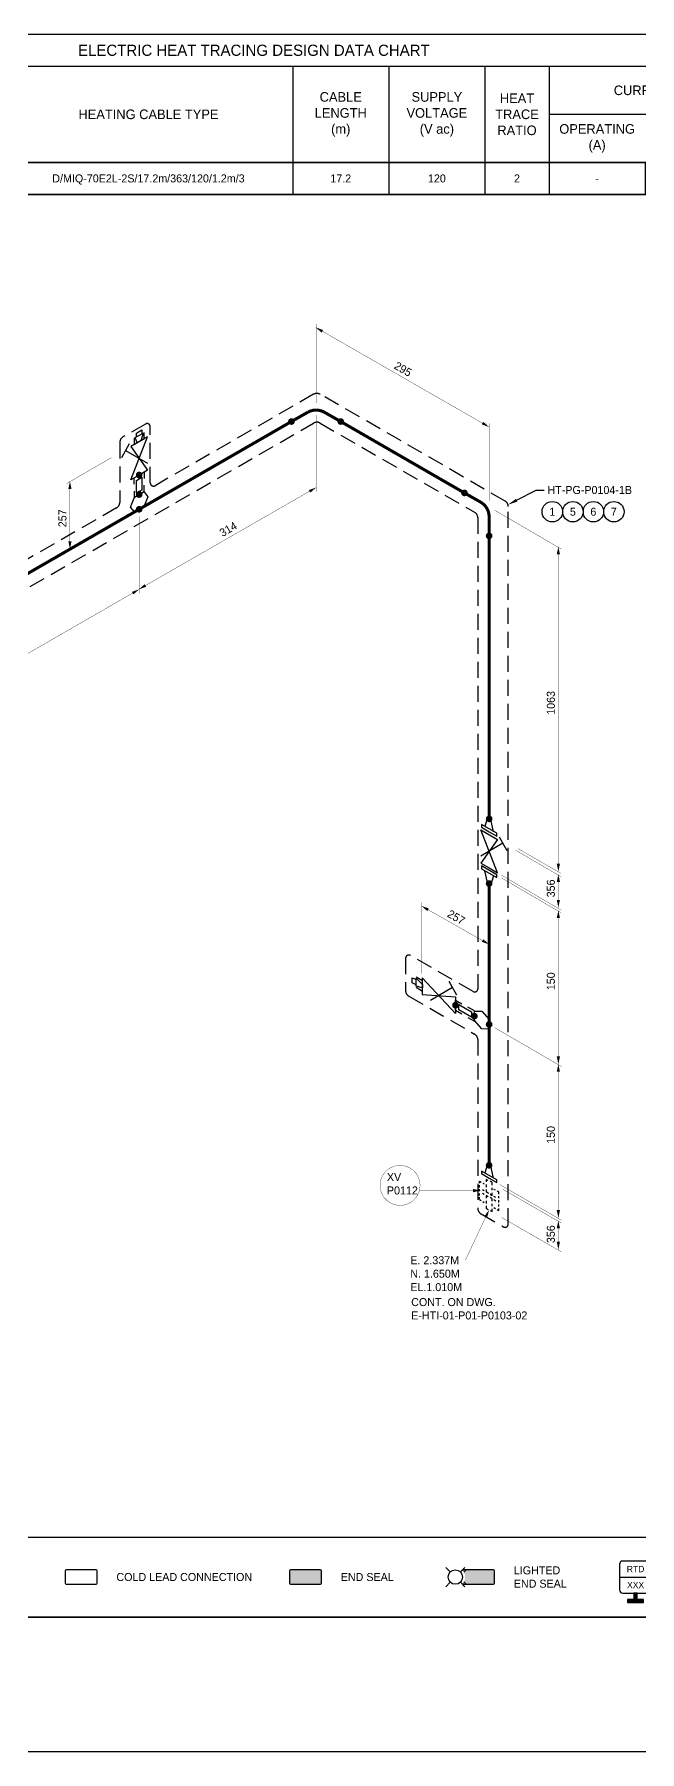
# Model space of a CAD drawing. Extents: x 0 to 847, y -42 to 494.
# Drawn here: x 354 to 543, y -42 to 494 of the extents above; entities that cross this region are included whole.
import ezdxf
from ezdxf import colors
from ezdxf.entities.mleader import LeaderData, LeaderLine
from ezdxf.enums import TextEntityAlignment as Align
from ezdxf.math import Vec2, Vec3

# ---------------------------------------------------------------- set-up
doc = ezdxf.new("R2010")
doc.units = 0
doc.header["$LTSCALE"] = 10
doc.header["$MEASUREMENT"] = 0
doc.linetypes.add('DASHED', pattern=[0.75, 0.5, -0.25])
doc.layers.get('Defpoints').update_dxf_attribs({"color": 9})
for name, color, linetype in [('DIMENSION', 2, 'Continuous'), ('HEAT_TRACE', 3, 'DASHED'), ('PIPE', 7, 'Continuous'), ('SYMBOL-3', 3, 'Continuous'), ('TABLE-1', 1, 'Continuous'), ('TABLE-7', 7, 'Continuous'), ('TEXT-2', 2, 'Continuous'), ('TEXT2', 40, 'Continuous'), ('TITLE', 7, 'Continuous'), ('WELDS', 7, 'Continuous'), ('Wipeout', 7, 'Continuous')]:
    doc.layers.add(name, color=color, linetype=linetype)
doc.styles.add('framdcn', font='', dxfattribs={"height": 2.4})
doc.styles.add('Scovan Elec', font='')
doc.styles.get("Standard").update_dxf_attribs({"font": ''})
doc.styles.get('framdcn').set_extended_font_data('Franklin Gothic Medium Cond')
doc.styles.get('Scovan Elec').set_extended_font_data('Franklin Gothic Medium Cond')
doc.styles.get('Standard').set_extended_font_data('Franklin Gothic Medium Cond')

# ---------------------------------------------------------------- blocks, each defined once
blk = doc.blocks.new('*T18')
at = {"layer": 'TABLE-7', "color": 0, "linetype": 'ByBlock', "lineweight": -2, "transparency": 16777216}
for p, q in [((0, 0), (843.77, 0)), ((0, 0), (0, -10)), ((65, 0), (65, -10)), ((135, 0), (135, -10)), ((160, 0), (160, -10)), ((200, 0), (200, -10)), ((225, 0), (225, -10)), ((255, 0), (255, -10)), ((285, 0), (285, -10)), ((315, 0), (315, -10)), ((345, 0), (345, -10)), ((435, 0), (435, -10)), ((465, 0), (465, -10)), ((495, 0), (495, -10)), ((515, 0), (515, -10)), ((545, 0), (545, -10)), ((575, 0), (575, -10)), ((605, 0), (605, -10)), ((635, 0), (635, -10)), ((665, 0), (665, -10)), ((700, 0), (700, -10)), ((730, 0), (730, -10)), ((770, 0), (770, -10)), ((808, 0), (808, -10)), ((843.77, 0), (843.77, -10)), ((0, -10), (843.77, -10))]:
    blk.add_line(p, q, dxfattribs=at)
blk = doc.blocks.new('*U13')
at = {"layer": 'SYMBOL-3'}
h = blk.add_hatch(color=256, dxfattribs=at)
h.dxf.hatch_style = 1
h.paths.add_polyline_path([(434.5, 56.79, 0.414214), (434, 56.29), (434, 52.79, 0.414214), (434.5, 52.29), (443.5, 52.29, 0.414214), (444, 52.79), (444, 56.29, 0.414214), (443.5, 56.79)])
h = blk.add_hatch(color=256, dxfattribs=at)
h.dxf.hatch_style = 1
h.paths.add_polyline_path([(489.13, 56.79), (488.39, 56.05), (488.58, 55.66), (488.7, 55.29), (488.77, 54.92), (488.79, 54.54), (488.77, 54.15), (488.7, 53.78), (488.58, 53.42), (488.39, 53.02), (489.13, 52.29), (497.5, 52.29, 0.414214), (498, 52.79), (498, 56.29, 0.414214), (497.5, 56.79)])
h = blk.add_hatch(color=256, dxfattribs=at)
h.dxf.hatch_style = 1
h.paths.add_polyline_path([(541.5, 47.54), (539.5, 47.54), (539.5, 46.54), (544.5, 46.54), (544.5, 47.54), (542.5, 47.54), (542.5, 49.54), (541.5, 49.54)])
at = {"layer": 'Defpoints'}
for points in [[(434, 56.29), (434, 52.79, 0.414214), (434.5, 52.29), (443.5, 52.29, 0.414214), (444, 52.79), (444, 56.29, 0.414214), (443.5, 56.79), (434.5, 56.79, 0.414214)], [(488, 56.29), (488, 52.79, 0.414214), (488.5, 52.29), (497.5, 52.29, 0.414214), (498, 52.79), (498, 56.29, 0.414214), (497.5, 56.79), (488.5, 56.79, 0.414214)]]:
    blk.add_lwpolyline(points, format="xyb", close=True, dxfattribs=at)
blk.add_lwpolyline([(541.5, 49.54), (541.5, 47.54), (539.5, 47.54), (539.5, 46.54), (544.5, 46.54), (544.5, 47.54), (542.5, 47.54), (542.5, 49.54)], close=True, dxfattribs=at)
at = {"layer": 'SYMBOL-3'}
blk.add_line((537, 54.54), (547, 54.54), dxfattribs=at)
for points in [[(537, 58.54), (537, 50.54, 0.414214), (538, 49.54), (546, 49.54, 0.414214), (547, 50.54), (547, 58.54, 0.414214), (546, 59.54), (538, 59.54, 0.414214)], [(364, 56.29), (364, 52.79, 0.414214), (364.5, 52.29), (373.5, 52.29, 0.414214), (374, 52.79), (374, 56.29, 0.414214), (373.5, 56.79), (364.5, 56.79, 0.414214)]]:
    blk.add_lwpolyline(points, format="xyb", close=True, dxfattribs=at)
at = {"layer": 'TABLE-1'}
blk.add_lwpolyline([(0, 67.04), (843.77, 67.04)], dxfattribs=at)
at = {"layer": 'TEXT-2'}
for s, p in [('RTD', (542, 57.04)), ('XXX', (542, 52.04))]:
    blk.add_text(s, height=2, rotation=360, dxfattribs=at).set_placement(p, align=Align.MIDDLE)
at = {"layer": 'TEXT-2', "char_height": 2.5, "attachment_point": 4, "style": 'Scovan Elec'}
for s, insert in [('COLD LEAD CONNECTION', (380, 54.54)), ('END SEAL', (450, 54.54)), ('LIGHTED\\PEND SEAL', (504, 54.54))]:
    blk.add_mtext(s, dxfattribs=dict(at, insert=insert))
blk.add_wipeout([(485.56, 57.57), (485.18, 57.53), (484.81, 57.43), (484.45, 57.29), (484.12, 57.11), (483.81, 56.88), (483.53, 56.62), (483.29, 56.32), (483.08, 56), (482.92, 55.66), (482.8, 55.29), (482.73, 54.92), (482.71, 54.54), (482.73, 54.15), (482.8, 53.78), (482.92, 53.42), (483.08, 53.07), (483.29, 52.75), (483.53, 52.45), (483.81, 52.19), (484.12, 51.97), (484.45, 51.78), (484.81, 51.64), (485.18, 51.55), (485.56, 51.5), (485.94, 51.5), (486.32, 51.55), (486.69, 51.64), (487.05, 51.78), (487.38, 51.97), (487.69, 52.19), (487.97, 52.45), (488.21, 52.75), (488.42, 53.07), (488.58, 53.42), (488.7, 53.78), (488.77, 54.15), (488.79, 54.54), (488.77, 54.92), (488.7, 55.29), (488.58, 55.66), (488.42, 56), (488.21, 56.32), (487.97, 56.62), (487.69, 56.88), (487.38, 57.11), (487.05, 57.29), (486.69, 57.43), (486.32, 57.53), (485.94, 57.57)]).dxf.layer = 'Wipeout'
at = {"layer": 'Defpoints'}
for p, q in [((489.13, 56.79), (488.39, 56.04)), ((488.39, 53.03), (489.13, 52.29))]:
    blk.add_line(p, q, dxfattribs=at)
at = {"layer": 'SYMBOL-3', "color": 2}
for p, q in [((482.74, 57.55), (484.16, 56.13)), ((488.76, 57.55), (487.34, 56.13)), ((484.16, 52.94), (482.74, 51.52)), ((487.34, 52.94), (488.76, 51.52))]:
    blk.add_line(p, q, dxfattribs=at)
blk.add_circle((485.75, 54.54), 2.25, dxfattribs=at)
blk = doc.blocks.new('block1')
at = {"layer": 'TEXT2'}
blk.add_hatch(color=256, dxfattribs=at).paths.add_polyline_path([(0.001, 0), (-0.599, -2.4), (-1.499, -2)])
at = {"layer": 'TEXT2', "linetype": 'ByBlock', "const_width": 0.1, "flags": 128}
blk.add_lwpolyline([(-7.4, -15.7), (0, 0)], dxfattribs=at)
blk = doc.blocks.new('block2')
at = {"layer": 'TEXT2', "style": 'framdcn'}
for s, p in [('E. 2.337M', (0, 0)), ('N. 1.650M', (0, -4.2)), ('EL.1.010M', (0, -8.4))]:
    blk.add_text(s, height=2.5, dxfattribs=at).set_placement(p)
blk = doc.blocks.new('block11')
at = {"layer": 'PIPE', "flags": 128}
for points in [[(-3.9, 9.4), (-3.4, 9.1)], [(-3.9, 8.8), (-3.9, 9.4)], [(-3.9, 7.5), (-3.9, 8.2)], [(-3.9, 6.3), (-3.9, 6.9)], [(-3.9, 5), (-3.9, 5.6)], [(-2.4, 6.4), (-3, 6.7)], [(-2.4, 5.3), (-3, 5.6)], [(-2.9, 8.8), (-2.4, 8.6)], [(-1.8, 10), (-1.8, 9.2)], [(-1.2, 9.7), (-1.8, 10)], [(-1.8, 8.4), (-1.8, 7.6)], [(-1.8, 6.8), (-1.8, 6.1)], [(-1.2, 5.7), (-1.8, 6.1)], [(-1.8, 6.1), (-1.1, 5.7)], [(0, 9), (-0.6, 9.4)], [(0, 5), (-0.6, 5.4)], [(0, 8.2), (0, 9)], [(0, 6.6), (0, 7.4)], [(0, 5), (0, 5.8)], [(1.1, 6.6), (0.6, 6.8)], [(2.1, 6), (1.6, 6.3)], [(2.1, 5.4), (2.1, 6)], [(-3.9, 3.8), (-3.9, 4.4)], [(-3.9, 3.7), (-3.4, 3.4)], [(-2.9, 3.1), (-2.4, 2.8)], [(-1.2, 4.6), (-1.8, 5)], [(-1.8, 4.9), (-1.8, 4.1)], [(-1.2, 4.6), (-1.8, 4.9)], [(-1.8, 3.3), (-1.8, 2.5)], [(-1.8, 1.7), (-1.8, 1)], [(-1.8, 1), (-1.2, 0.6)], [(0, 3.9), (-0.6, 4.3)], [(0, 3.9), (-0.6, 4.3)], [(-0.6, 0.3), (0, 0)], [(-0.5, 5.3), (0, 5)], [(0, 3.2), (0, 3.9)], [(0, 1.6), (0, 2.4)], [(0, 0), (0, 0.8)], [(1.2, 4.3), (0.6, 4.7)], [(1.2, 3.2), (0.6, 3.6)], [(1.1, 0.8), (0.6, 1.1)], [(2.1, 0.2), (1.6, 0.5)], [(2.1, 4.1), (2.1, 4.8)], [(2.1, 2.8), (2.1, 3.5)], [(2.1, 1.5), (2.1, 2.2)], [(2.1, 0.3), (2.1, 0.9)]]:
    blk.add_lwpolyline(points, dxfattribs=at)
at = {"flags": 1}
for tag in ['Tag', 'UCI', 'Pipe Ref', 'Description', 'Key']:
    blk.add_attdef(tag, (0, 0), '', height=1, dxfattribs=at)
blk = doc.blocks.new('block12')
at = {"layer": 'PIPE', "linetype": 'ByBlock', "flags": 128}
for points in [[(-2.4, 2.2), (-2.4, 1.4)], [(2.4, -0.5), (-2.4, 2.2)], [(-2.4, 1.4), (0, 0)], [(-0.5, 4.4), (-1.3, 1.6)], [(0.5, 3.8), (-0.5, 4.4)], [(0, 0), (2.4, -1.4)], [(1.4, 0), (0.5, 3.8)], [(2.4, -1.4), (2.4, -0.5)]]:
    blk.add_lwpolyline(points, dxfattribs=at)
at = {"flags": 1}
for tag in ['Tag', 'UCI', 'Pipe Ref', 'Description', 'Key']:
    blk.add_attdef(tag, (0, 0), '', height=1, dxfattribs=at)
blk = doc.blocks.new('block13')
at = {"layer": 'PIPE', "linetype": 'ByBlock', "const_width": 0.95, "flags": 128}
blk.add_lwpolyline([(0, 44), (0, 0)], dxfattribs=at)
at = {"flags": 1}
for tag in ['Tag', 'UCI', 'Pipe Ref', 'Description', 'Key']:
    blk.add_attdef(tag, (0, 0), '', height=1, dxfattribs=at)
blk = doc.blocks.new('block14')
at = {"layer": 'PIPE', "linetype": 'ByBlock', "flags": 128}
for points in [[(-4.6, 4.2), (-6.6, 5.4)], [(-6.6, 2.2), (-4.6, 1)], [(-4.6, 1), (-4.6, 4.2)], [(-4.6, 4.1), (-2.3, 4.1)], [(-4.6, 1.2), (-4.6, 4.1)], [(-2.3, -1.4), (-4.6, 1.2)], [(-2.3, 4.1), (0, 1.5)], [(0, 1.5), (0, 0)], [(0, 0), (0, -1.5)], [(0, -1.5), (-2.3, -1.4)]]:
    blk.add_lwpolyline(points, dxfattribs=at)
at = {"flags": 1}
for tag in ['Tag', 'UCI', 'Pipe Ref', 'Description', 'Key']:
    blk.add_attdef(tag, (0, 0), '', height=1, dxfattribs=at)
blk = doc.blocks.new('block15')
at = {"layer": 'PIPE', "linetype": 'ByBlock', "flags": 128}
for points in [[(-4, 3.1), (0, 0.8)], [(-4, 1.5), (-4, 3.1)], [(0, -0.8), (-4, 1.5)], [(0, 0.8), (0, 0)], [(0, 0), (0, -0.8)]]:
    blk.add_lwpolyline(points, dxfattribs=at)
at = {"flags": 1}
for tag in ['Tag', 'UCI', 'Pipe Ref', 'Description', 'Key']:
    blk.add_attdef(tag, (0, 0), '', height=1, dxfattribs=at)
blk = doc.blocks.new('block16')
at = {"layer": 'PIPE', "linetype": 'ByBlock', "flags": 128}
for points in [[(-12.3, 7.2), (-14.3, 8.4)], [(-12.4, 8.2), (-12.4, 3)], [(-2, -3), (-12.4, 8.2)], [(-12.3, 4), (-12.3, 7.2)], [(-4.1, 7.1), (-1.7, 2.8)], [(-14.3, 5.2), (-12.3, 4)], [(-12.4, 3), (-2, 2.2)], [(-2.9, 5.1), (-9.8, 1.1)], [(-2, 2.2), (-2, -0.4)], [(-2, 1.2), (0, 0)], [(-2, -2), (-2, 1.2)], [(-2, -0.4), (-2, -3)], [(0, -3.2), (-2, -2)]]:
    blk.add_lwpolyline(points, dxfattribs=at)
at = {"flags": 1}
for tag in ['Tag', 'UCI', 'Pipe Ref', 'Description', 'Key']:
    blk.add_attdef(tag, (0, 0), '', height=1, dxfattribs=at)
blk = doc.blocks.new('block17')
at = {"layer": 'PIPE', "linetype": 'ByBlock', "flags": 128}
for points in [[(-3.2, 2.6), (-2, 2)], [(-3.2, 1), (-3.2, 2.6)], [(-2, 0.4), (-3.2, 1)], [(-2, 2.4), (0, 0.5)], [(-2, 0), (-2, 2.4)], [(0, -0.6), (-2, 0)], [(0, 0.5), (0, 0)], [(0, 0), (0, -0.6)]]:
    blk.add_lwpolyline(points, dxfattribs=at)
at = {"flags": 1}
for tag in ['Tag', 'UCI', 'Pipe Ref', 'Description', 'Key']:
    blk.add_attdef(tag, (0, 0), '', height=1, dxfattribs=at)
blk = doc.blocks.new('block18')
at = {"layer": 'PIPE', "linetype": 'ByBlock', "const_width": 0.95, "flags": 128}
blk.add_lwpolyline([(0, 44), (0, 0)], dxfattribs=at)
at = {"flags": 1}
for tag in ['Tag', 'UCI', 'Pipe Ref', 'Description', 'Key']:
    blk.add_attdef(tag, (0, 0), '', height=1, dxfattribs=at)
blk = doc.blocks.new('block19')
at = {"layer": 'PIPE', "linetype": 'ByBlock', "flags": 128}
for points in [[(-2.4, 2.3), (-2.4, 1.4)], [(2.4, -0.5), (-2.4, 2.3)], [(-2.4, 1.4), (0, 0)], [(-0.5, -2.9), (-1.3, 0.8)], [(0, 0), (2.4, -1.3)], [(0.5, -3.5), (-0.5, -2.9)], [(1.4, -0.8), (0.5, -3.5)], [(2.4, -1.3), (2.4, -0.5)]]:
    blk.add_lwpolyline(points, dxfattribs=at)
at = {"flags": 1}
for tag in ['Tag', 'UCI', 'Pipe Ref', 'Description', 'Key']:
    blk.add_attdef(tag, (0, 0), '', height=1, dxfattribs=at)
blk = doc.blocks.new('block20')
at = {"layer": 'PIPE', "linetype": 'ByBlock', "flags": 128}
for points in [[(-2.6, 11.9), (2.6, 8.9)], [(2.6, -1.5), (-2.6, 11.9)], [(2.6, 8.9), (-2.6, 1.5)], [(4.3, 7.7), (-2.6, 3.7)], [(3.1, 9.7), (5.5, 5.4)], [(-2.6, 1.5), (0, 0)], [(0, 0), (2.6, -1.5)]]:
    blk.add_lwpolyline(points, dxfattribs=at)
at = {"flags": 1}
for tag in ['Tag', 'UCI', 'Pipe Ref', 'Description', 'Key']:
    blk.add_attdef(tag, (0, 0), '', height=1, dxfattribs=at)
blk = doc.blocks.new('block21')
at = {"layer": 'PIPE', "linetype": 'ByBlock', "flags": 128}
for points in [[(-2.4, 2.2), (-2.4, 1.4)], [(2.4, -0.5), (-2.4, 2.2)], [(-2.4, 1.4), (0, 0)], [(-0.5, 4.4), (-1.3, 1.6)], [(0.5, 3.8), (-0.5, 4.4)], [(0, 0), (2.4, -1.4)], [(1.4, 0), (0.5, 3.8)], [(2.4, -1.4), (2.4, -0.5)]]:
    blk.add_lwpolyline(points, dxfattribs=at)
at = {"flags": 1}
for tag in ['Tag', 'UCI', 'Pipe Ref', 'Description', 'Key']:
    blk.add_attdef(tag, (0, 0), '', height=1, dxfattribs=at)
blk = doc.blocks.new('block22')
at = {"layer": 'PIPE', "linetype": 'ByBlock', "const_width": 0.95, "flags": 128}
blk.add_lwpolyline([(0, 88.4), (0, 0)], dxfattribs=at)
at = {"flags": 1}
for tag in ['Tag', 'UCI', 'Pipe Ref', 'Description', 'Key']:
    blk.add_attdef(tag, (0, 0), '', height=1, dxfattribs=at)
blk = doc.blocks.new('block23')
at = {"layer": 'PIPE', "linetype": 'ByBlock', "const_width": 0.95, "flags": 128}
for points in [[(-2.5, 7.4), (2.6, 4.5)], [(2.6, 4.5), (2.6, 4.5), (3.34, 3.98), (3.98, 3.34), (4.5, 2.6), (4.88, 1.78), (5.12, 0.9), (5.2, 0)], [(5.2, 0), (5.2, -6)]]:
    blk.add_lwpolyline(points, dxfattribs=at)
at = {"flags": 1}
for tag in ['Tag', 'UCI', 'Pipe Ref', 'Description', 'Key']:
    blk.add_attdef(tag, (0, 0), '', height=1, dxfattribs=at)
blk = doc.blocks.new('block24')
at = {"layer": 'PIPE', "linetype": 'ByBlock', "const_width": 0.95, "flags": 128}
blk.add_lwpolyline([(-38.6, 22.3), (0, 0)], dxfattribs=at)
at = {"flags": 1}
for tag in ['Tag', 'UCI', 'Pipe Ref', 'Description', 'Key']:
    blk.add_attdef(tag, (0, 0), '', height=1, dxfattribs=at)
blk = doc.blocks.new('block25')
at = {"layer": 'PIPE', "linetype": 'ByBlock', "const_width": 0.95, "flags": 128}
for points in [[(-2.6, 4.51), (-1.78, 4.89), (-0.91, 5.12), (0, 5.2), (0.9, 5.12), (1.78, 4.89), (2.6, 4.51)], [(-7.7, 1.61), (-2.6, 4.51)], [(2.6, 4.51), (7.7, 1.61)]]:
    blk.add_lwpolyline(points, dxfattribs=at)
at = {"flags": 1}
for tag in ['Tag', 'UCI', 'Pipe Ref', 'Description', 'Key']:
    blk.add_attdef(tag, (0, 0), '', height=1, dxfattribs=at)
blk = doc.blocks.new('block26')
at = {"layer": 'PIPE', "linetype": 'ByBlock', "const_width": 0.95, "flags": 128}
blk.add_lwpolyline([(-47.5, -27.4), (0, 0)], dxfattribs=at)
at = {"flags": 1}
for tag in ['Tag', 'UCI', 'Pipe Ref', 'Description', 'Key']:
    blk.add_attdef(tag, (0, 0), '', height=1, dxfattribs=at)
blk = doc.blocks.new('block27')
at = {"layer": 'PIPE', "linetype": 'ByBlock', "flags": 128}
for points in [[(-1.6, 5.7), (-1.6, 3.7)], [(-1.6, 3.7), (1.6, 5.5)], [(-1.5, 3.8), (1.5, 5.5)], [(1.5, 5.5), (2.7, 3.9)], [(1.6, 5.5), (1.6, 7.5)], [(-2.7, 0.7), (-1.5, 3.8)], [(-1.5, -0.8), (-2.7, 0.7)], [(0, 0), (-1.5, -0.8)], [(1.5, 0.8), (0, 0)], [(2.7, 3.9), (1.5, 0.8)]]:
    blk.add_lwpolyline(points, dxfattribs=at)
at = {"flags": 1}
for tag in ['Tag', 'UCI', 'Pipe Ref', 'Description', 'Key']:
    blk.add_attdef(tag, (0, 0), '', height=1, dxfattribs=at)
blk = doc.blocks.new('block28')
at = {"layer": 'PIPE', "linetype": 'ByBlock', "flags": 128}
for points in [[(-0.8, 3.5), (0.8, 4.5)], [(-0.8, -0.5), (-0.8, 3.5)], [(0, 0), (-0.8, -0.5)], [(0.8, 0.5), (0, 0)], [(0.8, 4.5), (0.8, 0.5)]]:
    blk.add_lwpolyline(points, dxfattribs=at)
at = {"flags": 1}
for tag in ['Tag', 'UCI', 'Pipe Ref', 'Description', 'Key']:
    blk.add_attdef(tag, (0, 0), '', height=1, dxfattribs=at)
blk = doc.blocks.new('block29')
at = {"layer": 'PIPE', "linetype": 'ByBlock', "flags": 128}
for points in [[(-4.7, 10.8), (-7.1, 6.5)], [(1, 13), (-4.2, 10)], [(-4.2, -0.4), (1, 13)], [(-3.2, 12.6), (-3.2, 10.6)], [(-3.2, 10.6), (0, 12.4)], [(0, 12.4), (0, 14.4)], [(-5.9, 8.8), (1, 4.8)], [(-4.2, 10), (1, 2.6)], [(-1.6, 1.1), (-4.2, -0.4)], [(-3.2, 0.2), (0, 2)], [(-3.2, -1.8), (-3.2, 0.2)], [(1, 2.6), (-1.6, 1.1)], [(0, 2), (0, 0)]]:
    blk.add_lwpolyline(points, dxfattribs=at)
at = {"flags": 1}
for tag in ['Tag', 'UCI', 'Pipe Ref', 'Description', 'Key']:
    blk.add_attdef(tag, (0, 0), '', height=1, dxfattribs=at)
blk = doc.blocks.new('block30')
at = {"layer": 'PIPE', "linetype": 'ByBlock', "flags": 128}
for points in [[(-1.2, 1.3), (1.2, 2.7)], [(-0.6, -0.3), (-1.2, 1.3)], [(-0.8, 2.7), (0.8, 3.7)], [(-0.8, 1.5), (-0.8, 2.7)], [(0, 0), (-0.6, -0.3)], [(0.5, 0.3), (0, 0)], [(1.2, 2.7), (0.5, 0.3)], [(0.8, 3.7), (0.8, 2.5)]]:
    blk.add_lwpolyline(points, dxfattribs=at)
at = {"flags": 1}
for tag in ['Tag', 'UCI', 'Pipe Ref', 'Description', 'Key']:
    blk.add_attdef(tag, (0, 0), '', height=1, dxfattribs=at)
blk = doc.blocks.new('block31')
at = {"layer": 'PIPE', "linetype": 'ByBlock', "const_width": 0.95, "flags": 128}
for points in [[(-116.1, -67), (0, 0)], [(-238.2, -137.5), (-116.1, -67)]]:
    blk.add_lwpolyline(points, dxfattribs=at)
at = {"flags": 1}
for tag in ['Tag', 'UCI', 'Pipe Ref', 'Description', 'Key']:
    blk.add_attdef(tag, (0, 0), '', height=1, dxfattribs=at)
blk = doc.blocks.new('block35')
at = {"layer": 'WELDS'}
h = blk.add_hatch(color=256, dxfattribs=at)
edge = h.paths.add_edge_path(flags=0)
edge.add_arc((0, 0), 1.05, 0, 360)
at = {"flags": 1}
for tag in ['Tag', 'UCI', 'Pipe Ref', 'Description', 'Key']:
    blk.add_attdef(tag, (0, 0), '', height=1, dxfattribs=at)
blk = doc.blocks.new('block36')
at = {"layer": 'WELDS'}
h = blk.add_hatch(color=256, dxfattribs=at)
edge = h.paths.add_edge_path(flags=0)
edge.add_arc((0, 0), 1.05, 0, 360)
at = {"flags": 1}
for tag in ['Tag', 'UCI', 'Pipe Ref', 'Description', 'Key']:
    blk.add_attdef(tag, (0, 0), '', height=1, dxfattribs=at)
blk = doc.blocks.new('block37')
at = {"layer": 'WELDS'}
h = blk.add_hatch(color=256, dxfattribs=at)
edge = h.paths.add_edge_path(flags=0)
edge.add_arc((0, 0), 1.05, 0, 360)
at = {"flags": 1}
for tag in ['Tag', 'UCI', 'Pipe Ref', 'Description', 'Key']:
    blk.add_attdef(tag, (0, 0), '', height=1, dxfattribs=at)
blk = doc.blocks.new('block38')
at = {"layer": 'WELDS'}
h = blk.add_hatch(color=256, dxfattribs=at)
edge = h.paths.add_edge_path(flags=0)
edge.add_arc((0, 0), 1.05, 0, 360)
at = {"flags": 1}
for tag in ['Tag', 'UCI', 'Pipe Ref', 'Description', 'Key']:
    blk.add_attdef(tag, (0, 0), '', height=1, dxfattribs=at)
blk = doc.blocks.new('block39')
at = {"layer": 'WELDS'}
h = blk.add_hatch(color=256, dxfattribs=at)
edge = h.paths.add_edge_path(flags=0)
edge.add_arc((0, 0), 1.05, 0, 360)
at = {"flags": 1}
for tag in ['Tag', 'UCI', 'Pipe Ref', 'Description', 'Key']:
    blk.add_attdef(tag, (0, 0), '', height=1, dxfattribs=at)
blk = doc.blocks.new('block40')
at = {"layer": 'WELDS'}
h = blk.add_hatch(color=256, dxfattribs=at)
edge = h.paths.add_edge_path(flags=0)
edge.add_arc((0, 0), 1.05, 0, 360)
at = {"flags": 1}
for tag in ['Tag', 'UCI', 'Pipe Ref', 'Description', 'Key']:
    blk.add_attdef(tag, (0, 0), '', height=1, dxfattribs=at)
blk = doc.blocks.new('block41')
at = {"layer": 'WELDS'}
h = blk.add_hatch(color=256, dxfattribs=at)
edge = h.paths.add_edge_path(flags=0)
edge.add_arc((0, 0), 1.05, 0, 360)
at = {"flags": 1}
for tag in ['Tag', 'UCI', 'Pipe Ref', 'Description', 'Key']:
    blk.add_attdef(tag, (0, 0), '', height=1, dxfattribs=at)
blk = doc.blocks.new('block42')
at = {"layer": 'WELDS'}
h = blk.add_hatch(color=256, dxfattribs=at)
edge = h.paths.add_edge_path(flags=0)
edge.add_arc((0, 0), 1.05, 0, 360)
at = {"flags": 1}
for tag in ['Tag', 'UCI', 'Pipe Ref', 'Description', 'Key']:
    blk.add_attdef(tag, (0, 0), '', height=1, dxfattribs=at)
blk = doc.blocks.new('block43')
at = {"layer": 'WELDS'}
h = blk.add_hatch(color=256, dxfattribs=at)
edge = h.paths.add_edge_path(flags=0)
edge.add_arc((0, 0), 1.05, 0, 360)
at = {"flags": 1}
for tag in ['Tag', 'UCI', 'Pipe Ref', 'Description', 'Key']:
    blk.add_attdef(tag, (0, 0), '', height=1, dxfattribs=at)
blk = doc.blocks.new('block44')
at = {"layer": 'WELDS'}
h = blk.add_hatch(color=256, dxfattribs=at)
edge = h.paths.add_edge_path(flags=0)
edge.add_arc((0, 0), 1.05, 0, 360)
at = {"flags": 1}
for tag in ['Tag', 'UCI', 'Pipe Ref', 'Description', 'Key']:
    blk.add_attdef(tag, (0, 0), '', height=1, dxfattribs=at)
blk = doc.blocks.new('block45')
at = {"layer": 'WELDS'}
h = blk.add_hatch(color=256, dxfattribs=at)
edge = h.paths.add_edge_path(flags=0)
edge.add_arc((0, 0), 1.05, 0, 360)
at = {"flags": 1}
for tag in ['Tag', 'UCI', 'Pipe Ref', 'Description', 'Key']:
    blk.add_attdef(tag, (0, 0), '', height=1, dxfattribs=at)
blk = doc.blocks.new('block46')
at = {"layer": 'WELDS'}
h = blk.add_hatch(color=256, dxfattribs=at)
edge = h.paths.add_edge_path(flags=0)
edge.add_arc((0, 0), 1.05, 0, 360)
at = {"flags": 1}
for tag in ['Tag', 'UCI', 'Pipe Ref', 'Description', 'Key']:
    blk.add_attdef(tag, (0, 0), '', height=1, dxfattribs=at)
blk = doc.blocks.new('block47')
at = {"layer": 'WELDS'}
h = blk.add_hatch(color=256, dxfattribs=at)
edge = h.paths.add_edge_path(flags=0)
edge.add_arc((0, 0), 1.05, 0, 360)
at = {"flags": 1}
for tag in ['Tag', 'UCI', 'Pipe Ref', 'Description', 'Key']:
    blk.add_attdef(tag, (0, 0), '', height=1, dxfattribs=at)
blk = doc.blocks.new('block50')
at = {"layer": 'TEXT2'}
blk.add_hatch(color=256, dxfattribs=at).paths.add_polyline_path([(0.001, 0), (-2.399, -0.5), (-2.399, 0.5)])
at = {"layer": 'TEXT2', "linetype": 'ByBlock', "const_width": 0.1, "flags": 128}
blk.add_lwpolyline([(-19.2, 0), (0, 0)], dxfattribs=at)
at = {"flags": 1}
for tag in ['Pipe Ref', 'Description']:
    blk.add_attdef(tag, (0, 0), '', height=1, dxfattribs=at)
at = {"layer": 'TEXT2', "style": 'framdcn'}
for s, p in [('XV', (-29.299, 3)), ('P0112', (-29.299, -1.2))]:
    blk.add_text(s, height=2.5, dxfattribs=at).set_placement(p)
blk = doc.blocks.new('Heat_Trace_Design_Data')
at = {"layer": 'TEXT-2', "style": 'Scovan Elec'}
blk.add_attdef('PNL#-CKT#_1', text='', height=2.5, dxfattribs=at).set_placement((32.5, -5), align=Align.MIDDLE)
for tag, p in [('TRACE#_1', (100, -5)), ('INSU.THK_1', (147.5, -5)), ('INSU.CODE_1', (180, -5)), ('INSU.SIZE_1', (212.5, -5)), ('MIN.TEMP_1', (240, -5)), ('STARTUP.TEMP_1', (270, -5)), ('EXP.TEMP_1', (300, -5)), ('MAINT.TEMP_1', (330, -5)), ('CABLE.TYPE_1', (390, -5)), ('CABLE.LENGTH_1', (450, -5)), ('SUPPLY.VOLT_1', (480, -5)), ('HT.RATIO_1', (505, -5)), ('OPER.CURRENT_1', (530, -5)), ('COLD.CURRENT_1', (560, -5)), ('OPER.WATT_1', (590, -5)), ('COLD.WATT_1', (620, -5)), ('HEATER.OUTPUT_1', (650, -5)), ('PIPE.MAT_1', (682.5, -5)), ('HEAT.LOSS_1', (715, -5)), ('AREA.CLASS_1', (750, -5)), ('TEMPERATURE.CODE_1', (789, -5)), ('HI.LIMIT.SET.PT_1', (825.89, -5))]:
    blk.add_attdef(tag, text='', height=2.5, dxfattribs=at).set_placement(p, align=Align.MIDDLE_CENTER)
blk = doc.blocks.new('*U102')
blk.add_wipeout([(0, 3.2), (-0.4, 3.17), (-0.8, 3.1), (-1.18, 2.98), (-1.54, 2.8), (-1.88, 2.59), (-2.19, 2.33), (-2.47, 2.04), (-2.7, 1.71), (-2.9, 1.36), (-3.04, 0.99), (-3.14, 0.6), (-3.19, 0.2), (-3.19, -0.2), (-3.14, -0.6), (-3.04, -0.99), (-2.9, -1.36), (-2.7, -1.71), (-2.47, -2.04), (-2.19, -2.33), (-1.88, -2.59), (-1.54, -2.8), (-1.18, -2.98), (-0.8, -3.1), (-0.4, -3.17), (0, -3.2), (0.4, -3.17), (0.8, -3.1), (1.18, -2.98), (1.54, -2.8), (1.88, -2.59), (2.19, -2.33), (2.47, -2.04), (2.7, -1.71), (2.9, -1.36), (3.04, -0.99), (3.14, -0.6), (3.19, -0.2), (3.19, 0.2), (3.14, 0.6), (3.04, 0.99), (2.9, 1.36), (2.7, 1.71), (2.47, 2.04), (2.19, 2.33), (1.88, 2.59), (1.54, 2.8), (1.18, 2.98), (0.8, 3.1), (0.4, 3.17)]).dxf.layer = 'Wipeout'
blk.add_circle((0, 0), 3.2)
at = {"color": 2}
blk.add_attdef('TAG1', text='', height=2.5, dxfattribs=at).set_placement((0, 0), align=Align.MIDDLE)
blk.add_attdef('TAG2', text='', height=2.5, dxfattribs=at).set_placement((3, -3), align=Align.MIDDLE_LEFT)
blk = doc.blocks.new('*U103')
blk.add_wipeout([(0, 3.2), (-0.4, 3.17), (-0.8, 3.1), (-1.18, 2.98), (-1.54, 2.8), (-1.88, 2.59), (-2.19, 2.33), (-2.47, 2.04), (-2.7, 1.71), (-2.9, 1.36), (-3.04, 0.99), (-3.14, 0.6), (-3.19, 0.2), (-3.19, -0.2), (-3.14, -0.6), (-3.04, -0.99), (-2.9, -1.36), (-2.7, -1.71), (-2.47, -2.04), (-2.19, -2.33), (-1.88, -2.59), (-1.54, -2.8), (-1.18, -2.98), (-0.8, -3.1), (-0.4, -3.17), (0, -3.2), (0.4, -3.17), (0.8, -3.1), (1.18, -2.98), (1.54, -2.8), (1.88, -2.59), (2.19, -2.33), (2.47, -2.04), (2.7, -1.71), (2.9, -1.36), (3.04, -0.99), (3.14, -0.6), (3.19, -0.2), (3.19, 0.2), (3.14, 0.6), (3.04, 0.99), (2.9, 1.36), (2.7, 1.71), (2.47, 2.04), (2.19, 2.33), (1.88, 2.59), (1.54, 2.8), (1.18, 2.98), (0.8, 3.1), (0.4, 3.17)]).dxf.layer = 'Wipeout'
blk.add_circle((0, 0), 3.2)
at = {"color": 2}
blk.add_attdef('TAG1', text='', height=2.5, dxfattribs=at).set_placement((0, 0), align=Align.MIDDLE)
blk.add_attdef('TAG2', text='', height=2.5, dxfattribs=at).set_placement((3, -3), align=Align.MIDDLE_LEFT)
blk = doc.blocks.new('*U104')
blk.add_wipeout([(0, 3.2), (-0.4, 3.17), (-0.8, 3.1), (-1.18, 2.98), (-1.54, 2.8), (-1.88, 2.59), (-2.19, 2.33), (-2.47, 2.04), (-2.7, 1.71), (-2.9, 1.36), (-3.04, 0.99), (-3.14, 0.6), (-3.19, 0.2), (-3.19, -0.2), (-3.14, -0.6), (-3.04, -0.99), (-2.9, -1.36), (-2.7, -1.71), (-2.47, -2.04), (-2.19, -2.33), (-1.88, -2.59), (-1.54, -2.8), (-1.18, -2.98), (-0.8, -3.1), (-0.4, -3.17), (0, -3.2), (0.4, -3.17), (0.8, -3.1), (1.18, -2.98), (1.54, -2.8), (1.88, -2.59), (2.19, -2.33), (2.47, -2.04), (2.7, -1.71), (2.9, -1.36), (3.04, -0.99), (3.14, -0.6), (3.19, -0.2), (3.19, 0.2), (3.14, 0.6), (3.04, 0.99), (2.9, 1.36), (2.7, 1.71), (2.47, 2.04), (2.19, 2.33), (1.88, 2.59), (1.54, 2.8), (1.18, 2.98), (0.8, 3.1), (0.4, 3.17)]).dxf.layer = 'Wipeout'
blk.add_circle((0, 0), 3.2)
at = {"color": 2}
blk.add_attdef('TAG1', text='', height=2.5, dxfattribs=at).set_placement((0, 0), align=Align.MIDDLE)
blk.add_attdef('TAG2', text='', height=2.5, dxfattribs=at).set_placement((3, -3), align=Align.MIDDLE_LEFT)
blk = doc.blocks.new('*U105')
blk.add_wipeout([(0, 3.2), (-0.4, 3.17), (-0.8, 3.1), (-1.18, 2.98), (-1.54, 2.8), (-1.88, 2.59), (-2.19, 2.33), (-2.47, 2.04), (-2.7, 1.71), (-2.9, 1.36), (-3.04, 0.99), (-3.14, 0.6), (-3.19, 0.2), (-3.19, -0.2), (-3.14, -0.6), (-3.04, -0.99), (-2.9, -1.36), (-2.7, -1.71), (-2.47, -2.04), (-2.19, -2.33), (-1.88, -2.59), (-1.54, -2.8), (-1.18, -2.98), (-0.8, -3.1), (-0.4, -3.17), (0, -3.2), (0.4, -3.17), (0.8, -3.1), (1.18, -2.98), (1.54, -2.8), (1.88, -2.59), (2.19, -2.33), (2.47, -2.04), (2.7, -1.71), (2.9, -1.36), (3.04, -0.99), (3.14, -0.6), (3.19, -0.2), (3.19, 0.2), (3.14, 0.6), (3.04, 0.99), (2.9, 1.36), (2.7, 1.71), (2.47, 2.04), (2.19, 2.33), (1.88, 2.59), (1.54, 2.8), (1.18, 2.98), (0.8, 3.1), (0.4, 3.17)]).dxf.layer = 'Wipeout'
blk.add_circle((0, 0), 3.2)
at = {"color": 2}
blk.add_attdef('TAG1', text='', height=2.5, dxfattribs=at).set_placement((0, 0), align=Align.MIDDLE)
blk.add_attdef('TAG2', text='', height=2.5, dxfattribs=at).set_placement((3, -3), align=Align.MIDDLE_LEFT)

msp = doc.modelspace()

# ---------------------------------------------------------------- hatches: boundary and pattern name
at = {"layer": 'DIMENSION'}
for points in [[(442.2, 402.8), (444.5, 402), (444, 401.2)], [(496.3, 371.7), (494, 372.5), (494.5, 373.3)], [(365.5, 354.7), (366, 352.3), (365, 352.3)], [(442.3, 352.8), (440.5, 351.2), (440, 352)], [(365.5, 333.6), (365, 336), (366, 336)], [(517.9, 334.3), (518.4, 331.9), (517.4, 331.9)], [(387, 321), (388.8, 322.6), (389.3, 321.8)], [(387.1, 321), (385.3, 319.4), (384.8, 320.2)], [(517.9, 232.9), (517.4, 235.3), (518.4, 235.3)], [(517.9, 232), (518.4, 229.6), (517.4, 229.6)], [(475.2, 222.1), (477.5, 221.3), (477, 220.5)], [(517.9, 221.6), (517.4, 224), (518.4, 224)], [(517.9, 220.7), (518.4, 218.3), (517.4, 218.3)], [(496.3, 210.1), (494, 210.9), (494.5, 211.7)], [(517.9, 172.7), (517.4, 175.1), (518.4, 175.1)], [(517.9, 172.7), (518.4, 170.3), (517.4, 170.3)], [(517.9, 124.7), (517.4, 127.1), (518.4, 127.1)], [(517.9, 123.8), (518.4, 121.4), (517.4, 121.4)], [(517.9, 114.8), (517.4, 117.2), (518.4, 117.2)]]:
    msp.add_hatch(color=256, dxfattribs=at).paths.add_polyline_path(points)

# ---------------------------------------------------------------- linework, layer by layer
at = {"layer": 'DIMENSION', "linetype": 'ByBlock', "const_width": 0.1, "flags": 128}
for points in [[(496.3, 371.7), (442.2, 402.8)], [(442.3, 379.2), (442.3, 403.9)], [(442.3, 375.4), (442.3, 351.5)], [(496.3, 348.7), (496.3, 372.8)], [(378.4, 362.1), (364.4, 354)], [(365.5, 354.7), (365.5, 333.6)], [(442.3, 352.8), (387, 321)], [(387.1, 343.8), (387.1, 319.7)], [(498, 345.7), (518.8, 333.6)], [(366.4, 334.1), (364.4, 333)], [(517.9, 334.3), (517.9, 232.9)], [(387.1, 321), (144.8, 181.2)], [(504.6, 239.5), (518.8, 231.2)], [(505.3, 240), (518.7, 232.3)], [(500.1, 230.9), (518.7, 220)], [(500.2, 231.7), (518.8, 220.8)], [(517.9, 232), (517.9, 221.6)], [(496.3, 210.1), (475.2, 222.1)], [(475.3, 201), (475.3, 223.2)], [(517.9, 220.7), (517.9, 172.7)], [(496.3, 208.9), (496.3, 211.3)], [(498, 184.1), (518.8, 172)], [(517.9, 172.7), (517.9, 124.7)], [(499.6, 135.1), (518.8, 124)], [(500.6, 133.6), (518.8, 123.1)], [(500.2, 124.8), (518.8, 114.1)], [(517.9, 123.8), (517.9, 114.8)]]:
    msp.add_lwpolyline(points, dxfattribs=at)
at = {"layer": 'HEAT_TRACE'}
msp.add_lwpolyline([(145.26, 201.87), (441.54, 372.92), (441.54, 372.92, -0.267949), (443.54, 372.92), (491.77, 345.08, -0.267949), (492.77, 343.35), (492.77, 196.23, -0.57735), (491.27, 195.37), (471.75, 206.63, 0.57735), (470.25, 205.77), (470.25, 195.65, 0.267949), (471.25, 193.92), (491.77, 182.08, -0.267949), (492.77, 180.35), (492.77, 127.65, 0.267949), (493.77, 125.92), (500.79, 121.87, 0.57735), (502.29, 122.73), (502.29, 346.85, 0.267949), (501.29, 348.58), (443.54, 381.92, 0.267949), (441.54, 381.92), (392.08, 353.37, -0.57735), (390.58, 354.23), (390.58, 371.77, 0.57735), (389.08, 372.63), (382.05, 368.58, 0.267949), (381.05, 366.85), (381.05, 348.15, -0.267949), (380.05, 346.42), (324.54, 314.37)], format="xyb", dxfattribs=at)
at = {"layer": 'TABLE-1'}
for points in [[(843.77, 484.34), (0, 484.34)], [(635, 469.34), (515, 469.34)], [(843.77, 454.34), (0, 454.34)], [(843.77, 444.34), (0, 444.34)]]:
    msp.add_lwpolyline(points, dxfattribs=at)
at = {"layer": 'TABLE-7'}
for points in [[(435, 484.34), (435, 454.34)], [(465, 484.34), (465, 454.34)], [(495, 484.34), (495, 454.34)], [(515, 484.34), (515, 454.34)]]:
    msp.add_lwpolyline(points, dxfattribs=at)
at = {"layer": 'TEXT2', "linetype": 'ByBlock', "const_width": 0.1, "flags": 128}
msp.add_lwpolyline([(474.66, 133.74), (474.38, 132.69), (473.92, 131.7), (473.3, 130.81), (472.53, 130.04), (471.63, 129.41), (470.65, 128.95), (469.59, 128.67), (468.51, 128.58), (467.42, 128.67), (466.37, 128.95), (465.38, 129.41), (464.49, 130.04), (463.72, 130.81), (463.1, 131.7), (462.64, 132.69), (462.35, 133.74), (462.26, 134.83), (462.35, 135.91), (462.64, 136.97), (463.1, 137.95), (463.72, 138.84), (464.49, 139.62), (465.38, 140.24), (466.37, 140.7), (467.42, 140.98), (468.51, 141.08), (469.59, 140.98), (470.65, 140.7), (471.63, 140.24), (472.53, 139.62), (473.3, 138.84), (473.92, 137.95), (474.38, 136.97), (474.66, 135.91), (474.76, 134.83)], close=True, dxfattribs=at)
at = {"layer": 'TITLE'}
for points in [[(0, 494.34), (843.77, 494.34), (843.77, 0), (0, 0)], [(0, 0), (843.77, 0), (843.77, -42.04), (0, -42.04)]]:
    msp.add_lwpolyline(points, close=True, dxfattribs=at)

# ---------------------------------------------------------------- block references
msp.add_blockref('*T18', (0, 454.34))
ref = msp.add_blockref('Heat_Trace_Design_Data', (0, 454.34))
ref.add_attrib('CABLE.TYPE_1', 'D/MIQ-70E2L-2S/17.2m/363/120/1.2m/3', dxfattribs={"layer": 'TEXT-2', "height": 2.5, "style": 'Scovan Elec'}).set_placement((390, 449.34), align=Align.MIDDLE_CENTER)
ref.add_attrib('CABLE.LENGTH_1', '17.2', dxfattribs={"layer": 'TEXT-2', "height": 2.5, "style": 'Scovan Elec'}).set_placement((450, 449.34), align=Align.MIDDLE_CENTER)
ref.add_attrib('SUPPLY.VOLT_1', '120', dxfattribs={"layer": 'TEXT-2', "height": 2.5, "style": 'Scovan Elec'}).set_placement((480, 449.34), align=Align.MIDDLE_CENTER)
ref.add_attrib('HT.RATIO_1', '2', dxfattribs={"layer": 'TEXT-2', "height": 2.5, "style": 'Scovan Elec'}).set_placement((505, 449.34), align=Align.MIDDLE_CENTER)
ref.add_attrib('OPER.CURRENT_1', '-', dxfattribs={"layer": 'TEXT-2', "height": 2.5, "style": 'Scovan Elec'}).set_placement((530, 449.34), align=Align.MIDDLE_CENTER)
at = {"layer": 'PIPE'}
for name, p in [('block25', (442.3, 371.79)), ('block30', (387.1, 367.1)), ('block26', (434.6, 373.4)), ('block24', (488.6, 351.1)), ('block29', (388.7, 355.6)), ('block28', (387.1, 351.5)), ('block27', (387.1, 346)), ('block23', (491.1, 343.7)), ('block31', (387.1, 346)), ('block22', (496.3, 249.3)), ('block21', (496.3, 245.3)), ('block20', (496.3, 234)), ('block19', (496.3, 232.3)), ('block18', (496.3, 185.1)), ('block17', (475.5, 197.1)), ('block16', (487.8, 191.5)), ('block15', (490.8, 188.2)), ('block14', (496.3, 185.1)), ('block13', (496.3, 141.1)), ('block12', (496.3, 137.1)), ('block11', (497.2, 126.7))]:
    msp.add_blockref(name, p, dxfattribs=at)
at = {"layer": 'TEXT2'}
for name, p in [('block50', (493.7, 133.2)), ('block1', (496.3, 127.2)), ('block2', (471.7, 110.2))]:
    msp.add_blockref(name, p, dxfattribs=at)
at = {"layer": 'WELDS'}
for name, p in [('block44', (434.6, 373.4)), ('block43', (450, 373.4)), ('block47', (387.1, 356.7)), ('block46', (387.1, 350.6)), ('block42', (488.6, 351.1)), ('block45', (387.1, 346)), ('block41', (496.3, 337.7)), ('block40', (496.3, 249.3)), ('block39', (496.3, 229.1)), ('block38', (485.8, 191.1)), ('block37', (491.7, 187.7)), ('block36', (496.3, 185.1)), ('block35', (496.3, 141.1))]:
    msp.add_blockref(name, p, dxfattribs=at)

# ---------------------------------------------------------------- texts
at = {"layer": 'DIMENSION', "style": 'framdcn'}
for s, rotation, p in [('295', -30, (466.4, 390.1)), ('257', 90, (364.4, 340.4)), ('314', 30, (413.1, 337.3)), ('1063', 90, (516.8, 281.8)), ('356', 90, (516.8, 224.8)), ('257', -30, (483, 218.9)), ('150', 90, (516.8, 195.8)), ('150', 90, (516.8, 147.8)), ('356', 90, (516.8, 116.8))]:
    msp.add_text(s, height=2.5, rotation=rotation, dxfattribs=at).set_placement(p)
at = {"layer": 'TEXT-2', "attachment_point": 5, "style": 'Scovan Elec'}
for s, insert, char_height in [('ELECTRIC HEAT TRACING DESIGN DATA CHART', (422.89, 489.34), 3.5), ('CURRENT', (545, 476.84), 3), ('CABLE\\PLENGTH\\P(m)', (450, 469.34), 3), ('SUPPLY\\PVOLTAGE\\P(V ac)', (480, 469.34), 3), ('HEAT\\PTRACE\\PRATIO', (505, 469.34), 3), ('HEATING CABLE TYPE', (390, 469.34), 3), ('OPERATING\\P(A)', (530, 461.84), 3)]:
    msp.add_mtext(s, dxfattribs=dict(at, insert=insert, char_height=char_height))
at = {"layer": 'TEXT-2', "insert": (471.98, 99.63), "char_height": 2.5, "attachment_point": 1, "style": 'Scovan Elec'}
msp.add_mtext_dynamic_manual_height_columns('CONT. ON DWG.\\PE-HTI-01-P01-P0103-02', width=88.6549, gutter_width=12.5, heights=[0], dxfattribs=at)

# ---------------------------------------------------------------- leaders
at = {"layer": 'TEXT-2'}
ml = msp.add_multileader_mtext('Standard', dxfattribs=at)
ml.set_content('HT-PG-P0104-1B', color=256, style='Scovan Elec')
ml.set_leader_properties()
ml.build(insert=Vec2(0, 0))
ml.multileader.update_dxf_attribs({"dogleg_length": 2.5, "arrow_head_size": 3})
ctx = ml.context
ctx.base_point, ctx.char_height, ctx.arrow_head_size, ctx.landing_gap_size, ctx.plane_origin = Vec3(513.5, 352), 2.5, 3, 1, Vec3(519.82, 321.78)
notes = []
notes.append((ctx, [(0, (1, 1, 0), (511, 352), (1, 0), 2.5, [(0, [(502.2, 347.44)], 0, [])])]))
ctx.mtext.insert, ctx.mtext.flow_direction = Vec3(514.5, 353.27), 5
for ctx, leaders in notes:
    for number, flags, end, landing, length, lines in leaders:
        leader = LeaderData()
        leader.index, (leader.has_last_leader_line, leader.has_dogleg_vector, leader.attachment_direction) = number, flags
        leader.last_leader_point, leader.dogleg_vector, leader.dogleg_length = Vec3(end), Vec3(landing), length
        for number, points, colour, breaks in lines:
            line = LeaderLine()
            line.index, line.vertices, line.color, line.breaks = number, Vec3.list(points), colors.encode_raw_color(colour), breaks
            leader.lines.append(line)
        ctx.leaders.append(leader)

# ---------------------------------------------------------------- next in the draw order: block references
msp.add_blockref('*U13', (0, -42.04))
msp.add_blockref('*U102', (535.22, 345.24), dxfattribs=at).add_auto_attribs({'TAG1': '7'})

# ---------------------------------------------------------------- next in the draw order: block references
msp.add_blockref('*U103', (528.82, 345.24), dxfattribs=at).add_auto_attribs({'TAG1': '6'})

# ---------------------------------------------------------------- next in the draw order: block references
msp.add_blockref('*U104', (522.42, 345.24), dxfattribs=at).add_auto_attribs({'TAG1': '5'})

# ---------------------------------------------------------------- next in the draw order: block references
msp.add_blockref('*U105', (516.02, 345.24), dxfattribs=at).add_auto_attribs({'TAG1': '1'})

doc.saveas('drawing.dxf')
